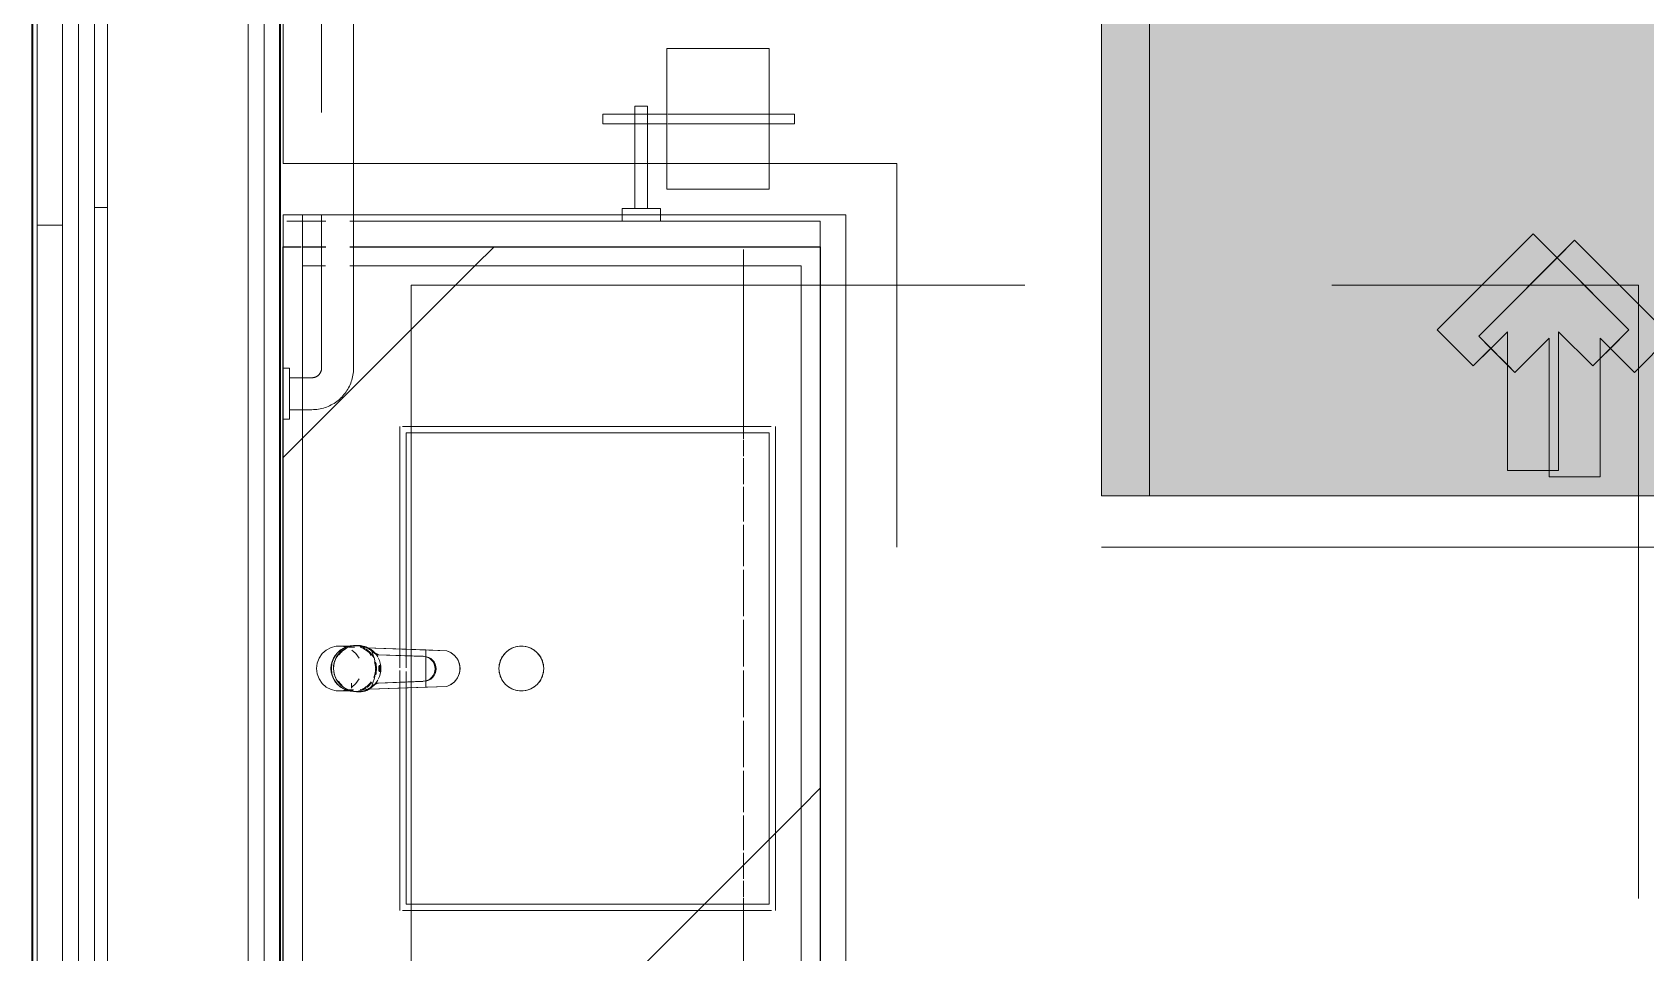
# Model space of a CAD drawing. Header units: inches. Extents: x 6 to 8416, y -388 to 6104.
# Drawn here: x 4064.4 to 4127.4, y 163.6 to 199.6 of the extents above; entities that cross this region are included whole.
import ezdxf

# ---------------------------------------------------------------- set-up
doc = ezdxf.new("R2010")
doc.units = ezdxf.units.IN
doc.header["$MEASUREMENT"] = 0
for name, pattern in [('Dash 1_16_', [48, 24, -24]), ('Hidden 1_16_', [36, 24, -12]), ('Hidden 3_16_', [13.5, 9, -4.5])]:
    doc.linetypes.add(name, pattern=pattern)
for name, color, linetype, lineweight in [('A-GENM', 13, 'Continuous', 18), ('A-ROOM', 32, 'Continuous', 13), ('A-WALL', 113, 'Continuous', 25), ('A-WALL-PATT', 111, 'Continuous', 35), ('P-SANR-FIXT', 6, 'Continuous', 18), ('Q-CASE', 31, 'Continuous', 18), ('Q-SPCQ', 91, 'Continuous', 18)]:
    doc.layers.add(name, color=color, linetype=linetype, lineweight=lineweight)
pattern_1 = [(0, (4127.29, 0), (61.44, 15.36), [5.069, -41.011, 5.069, -41.011, -245.76]), (0, (4127.29, 0), (61.44, 15.36), [-92.16, 5.069, -87.091, 5.069, -41.011, -107.52]), (0, (4127.29, 0), (61.44, 15.36), [-230.4, 5.069, -25.651, 5.069, -71.731]), (120, (4150.33, 7.68), (-44.02215, 45.5286), [5.069, -41.011, 5.069, -41.011, -245.76]), (120, (4150.33, 7.68), (-44.02215, 45.5286), [-92.16, 5.069, -87.091, 5.069, -41.011, -107.52]), (120, (4150.33, 7.68), (-44.02215, 45.5286), [-230.4, 5.069, -25.651, 5.069, -71.731]), (240, (4158.01, 38.4), (-17.41785, -60.8886), [5.069, -41.011, 5.069, -41.011, -245.76]), (240, (4158.01, 38.4), (-17.41785, -60.8886), [-92.16, 5.069, -87.091, 5.069, -41.011, -107.52]), (240, (4158.01, 38.4), (-17.41785, -60.8886), [-230.4, 5.069, -25.651, 5.069, -71.731])]
pattern_2 = [(315, (-172.448, -53.125), (16.9706, 16.9706), [])]

# ---------------------------------------------------------------- blocks, each defined once
blk = doc.blocks.new('z Nested-Lav Basin-Rectangular - Rectangular-V719-LEVEL 3 - PLAN Copy 1 Copy 1')
at = {"layer": 'P-SANR-FIXT', "lineweight": 9}
for p, q in [((-9.469, 7.387), (-0.764, 7.387)), ((-9.231, 7.387), (-9.469, 7.387)), ((-9.469, 7.282), (-9.469, -7.141)), ((-8.531, 7.387), (-9.231, 7.387)), ((-9.219, -7.051), (-9.219, 7.137)), ((-9.219, 7.137), (-0.754, 7.137)), ((-9.219, 7.137), (-8.988, 7.137)), ((-8.988, 7.137), (-8.306, 7.137)), ((-7.403, 7.387), (-8.531, 7.387)), ((-8.306, 7.137), (-7.208, 7.137)), ((-5.904, 7.387), (-7.403, 7.387)), ((-7.208, 7.137), (-5.748, 7.137)), ((-4.108, 7.387), (-5.904, 7.387)), ((-5.748, 7.137), (-4, 7.137)), ((-2.107, 7.387), (-4.108, 7.387)), ((-4, 7.137), (-2.051, 7.137)), ((-0.768, 7.387), (-2.107, 7.387)), ((-2.051, 7.137), (-0.759, 7.137)), ((-0.537, 7.387), (-0.768, 7.387)), ((-0.764, 7.387), (-0.534, 7.387)), ((-0.759, 7.137), (-0.528, 7.137)), ((-0.754, 7.137), (-0.525, 7.137)), ((-0.073, 7.387), (-0.537, 7.387)), ((-0.534, 7.387), (-0.073, 7.387)), ((-0.528, 7.137), (-0.114, 7.137)), ((-0.525, 7.137), (-0.114, 7.137)), ((0.031, 7.137), (0.499, 7.137)), ((0.031, 7.137), (0.501, 7.137)), ((0.032, 7.387), (0.508, 7.387)), ((0.51, 7.387), (0.032, 7.387)), ((0.499, 7.137), (0.754, 7.137)), ((0.501, 7.137), (0.759, 7.137)), ((0.508, 7.387), (0.764, 7.387)), ((0.768, 7.387), (0.51, 7.387)), ((0.754, 7.137), (9.219, 7.137)), ((0.759, 7.137), (2.051, 7.137)), ((0.764, 7.387), (9.469, 7.387)), ((2.107, 7.387), (0.768, 7.387)), ((2.051, 7.137), (4, 7.137)), ((4.108, 7.387), (2.107, 7.387)), ((4, 7.137), (5.748, 7.137)), ((5.904, 7.387), (4.108, 7.387)), ((5.748, 7.137), (7.208, 7.137)), ((7.403, 7.387), (5.904, 7.387)), ((7.208, 7.137), (8.306, 7.137)), ((8.531, 7.387), (7.403, 7.387)), ((8.306, 7.137), (8.988, 7.137)), ((9.231, 7.387), (8.531, 7.387)), ((8.988, 7.137), (9.219, 7.137)), ((9.219, 7.137), (9.219, -7.051)), ((9.469, 7.387), (9.231, 7.387)), ((9.469, -7.139), (9.469, 7.278)), ((-9.469, -7.301), (-9.231, -7.301)), ((9.469, -7.301), (-9.469, -7.301)), ((-9.231, -7.301), (-8.531, -7.301)), ((9.219, -7.051), (-9.219, -7.051)), ((-8.988, -7.051), (-9.219, -7.051)), ((-8.306, -7.051), (-8.988, -7.051)), ((-8.531, -7.301), (-7.403, -7.301)), ((-7.208, -7.051), (-8.306, -7.051)), ((-7.403, -7.301), (-5.904, -7.301)), ((-5.748, -7.051), (-7.208, -7.051)), ((-5.904, -7.301), (-4.108, -7.301)), ((-4, -7.051), (-5.748, -7.051)), ((-4.108, -7.301), (-2.107, -7.301)), ((-2.051, -7.051), (-4, -7.051)), ((-2.107, -7.301), (0, -7.301)), ((0, -7.051), (-2.051, -7.051)), ((2.051, -7.051), (0, -7.051)), ((0, -7.301), (2.107, -7.301)), ((4, -7.051), (2.051, -7.051)), ((2.107, -7.301), (4.108, -7.301)), ((5.748, -7.051), (4, -7.051)), ((4.108, -7.301), (5.904, -7.301)), ((7.208, -7.051), (5.748, -7.051)), ((5.904, -7.301), (7.403, -7.301)), ((8.306, -7.051), (7.208, -7.051)), ((7.403, -7.301), (8.531, -7.301)), ((8.988, -7.051), (8.306, -7.051)), ((8.531, -7.301), (9.231, -7.301)), ((9.219, -7.051), (8.988, -7.051)), ((9.231, -7.301), (9.469, -7.301))]:
    blk.add_line(p, q, dxfattribs=at)
at = {"layer": 'P-SANR-FIXT'}
blk.add_circle((0, 2.637), 0.875, dxfattribs=at)
at = {"layer": 'P-SANR-FIXT', "lineweight": 9}
for points in [[(-0.875, 2.637), (-0.875, 2.738), (-0.839, 2.942), (-0.684, 3.211), (-0.447, 3.41), (-0.155, 3.516), (0.155, 3.516), (0.447, 3.41), (0.684, 3.21), (0.839, 2.942), (0.875, 2.738), (0.875, 2.637)], [(-0.67, 3.199), (-0.736, 3.121), (-0.787, 3.032), (-0.822, 2.936)], [(-0.438, 3.394), (-0.526, 3.343), (-0.605, 3.277), (-0.67, 3.199)], [(-0.152, 3.498), (-0.252, 3.481), (-0.349, 3.445), (-0.438, 3.394)], [(0.152, 3.498), (0.052, 3.516), (-0.052, 3.516), (-0.152, 3.498)], [(0.438, 3.394), (0.349, 3.445), (0.252, 3.481), (0.152, 3.498)], [(0.67, 3.199), (0.605, 3.277), (0.526, 3.343), (0.438, 3.394)], [(0.822, 2.936), (0.787, 3.031), (0.736, 3.121), (0.67, 3.199)], [(-0.822, 2.936), (-0.857, 2.84), (-0.875, 2.738), (-0.875, 2.637)], [(-0.875, 2.637), (-0.875, 2.535), (-0.857, 2.433), (-0.822, 2.337)], [(0.875, 2.637), (0.875, 2.535), (0.839, 2.331), (0.684, 2.063), (0.447, 1.863), (0.155, 1.757), (-0.155, 1.757), (-0.447, 1.863), (-0.684, 2.062), (-0.839, 2.331), (-0.875, 2.535), (-0.875, 2.637)], [(0.875, 2.637), (0.875, 2.738), (0.857, 2.84), (0.822, 2.936)], [(0.822, 2.337), (0.857, 2.433), (0.875, 2.535), (0.875, 2.637)], [(-0.822, 2.337), (-0.787, 2.242), (-0.736, 2.152), (-0.67, 2.074)], [(-0.67, 2.074), (-0.605, 1.996), (-0.526, 1.93), (-0.438, 1.879)], [(0.438, 1.879), (0.526, 1.93), (0.605, 1.996), (0.67, 2.074)], [(0.67, 2.074), (0.736, 2.152), (0.787, 2.242), (0.822, 2.337)], [(-0.438, 1.879), (-0.349, 1.828), (-0.252, 1.793), (-0.152, 1.775)], [(-0.152, 1.775), (-0.052, 1.757), (0.052, 1.757), (0.152, 1.775)], [(0.152, 1.775), (0.252, 1.793), (0.349, 1.828), (0.438, 1.879)]]:
    blk.add_open_spline(points, degree=3, dxfattribs=at)
blk = doc.blocks.new('z Nested-Faucet-BA-Sngl Handle - Faucet-V948-LEVEL 3 - PLAN Copy 1 Copy 1')
at = {"layer": 'P-SANR-FIXT'}
for p, q in [((-0.878, 1.628), (-0.878, 1.072)), ((-0.837, 1.3), (-0.837, 1.146)), ((-0.586, 1.721), (-0.73, 1.571)), ((0.85, 1.3), (0.85, 1.232)), ((0.85, 1.232), (0.85, 1.3)), ((0.878, 1.072), (0.878, 1.628)), ((-0.913, 0.847), (-0.913, 0.806)), ((-0.892, 1.197), (-0.904, 1.059)), ((-0.904, 1.059), (-0.904, 0.911)), ((-0.904, 1.059), (-0.901, 0.993)), ((-0.837, 1.146), (-0.837, 1.058)), ((-0.837, 1.058), (-0.829, 1.058)), ((-0.829, 1.058), (-0.837, 1.058)), ((-0.82, 0.808), (-0.697, -2.584)), ((-0.727, -1.767), (-0.82, 0.808)), ((-0.772, 1.146), (-0.57, 1.146)), ((-0.723, 1.126), (-0.582, 0.966)), ((-0.582, 0.966), (-0.408, 0.845)), ((0.408, 0.845), (0.582, 0.966)), ((0.582, 0.966), (0.723, 1.126)), ((0.828, 1.029), (0.835, 1.214)), ((0.836, 1.232), (0.832, 1.146)), ((0.836, 1.232), (0.85, 1.232)), ((0.85, 1.232), (0.836, 1.232)), ((0.89, 0.926), (0.89, 0.966)), ((0.904, 1.059), (0.892, 1.197)), ((0.901, 0.993), (0.904, 1.059)), ((0.904, 0.911), (0.904, 1.059)), ((-0.567, 0.126), (-0.5, -1.664)), ((-0.567, 0.085), (-0.567, 0.126)), ((-0.502, -1.664), (-0.567, 0.085)), ((-0.118, 0.06), (-0.118, 0.019)), ((-0.118, 0.019), (0.118, 0.019)), ((-0.118, 0.019), (0.118, 0.019)), ((0.118, 0.019), (0.118, 0.06)), ((0.476, -1.663), (0.538, 0.119)), ((0.538, 0.078), (0.477, -1.663)), ((0.538, 0.078), (0.538, 0.119)), ((0.608, 0.226), (0.608, 0.267)), ((0.697, -2.591), (0.812, 0.587)), ((0.812, 0.587), (0.727, -1.767)), ((-0.697, -2.584), (-0.727, -1.767)), ((-0.727, -1.767), (0.727, -1.767)), ((0.727, -1.767), (0.697, -2.591))]:
    blk.add_line(p, q, dxfattribs=at)
at = {"layer": 'P-SANR-FIXT', "flags": 128}
for points in [[(0, 2.513), (-0.21, 2.488), (-0.408, 2.412), (-0.582, 2.291), (-0.723, 2.131), (-0.821, 1.942), (-0.872, 1.735), (-0.872, 1.522), (-0.83, 1.338)], [(0, 1.929), (-0.211, 1.905), (-0.41, 1.834), (-0.586, 1.721)], [(0.83, 1.338), (0.872, 1.522), (0.872, 1.735), (0.821, 1.942), (0.723, 2.131), (0.582, 2.291), (0.408, 2.412), (0.21, 2.488), (0, 2.513)], [(0.892, 1.197), (0.834, 1.393), (0.73, 1.571), (0.586, 1.721), (0.41, 1.834), (0.211, 1.905), (0, 1.929)], [(-0.74, 0.375), (-0.843, 0.574), (-0.897, 0.793), (-0.898, 1.019), (-0.846, 1.238), (-0.745, 1.438), (-0.601, 1.607), (-0.421, 1.736), (-0.217, 1.816), (0, 1.844)], [(-0.73, 1.571), (-0.834, 1.393), (-0.892, 1.197)], [(0, 1.844), (0.217, 1.816), (0.421, 1.736), (0.601, 1.607), (0.745, 1.438), (0.846, 1.238), (0.898, 1.019), (0.897, 0.793), (0.843, 0.574), (0.74, 0.375)], [(0, 0.193), (-0.375, 0.243), (-0.74, 0.375)], [(0.74, 0.375), (0.38, 0.244), (0, 0.193)], [(-0.697, -2.584), (-0.622, -2.753), (-0.506, -2.898), (-0.358, -3.009), (-0.187, -3.079), (-0.003, -3.103), (0.181, -3.081), (0.353, -3.013), (0.503, -2.903), (0.62, -2.76), (0.697, -2.591)], [(-0.53, -2.874), (-0.63, -2.738), (-0.697, -2.584)], [(0.527, -2.879), (0.397, -2.987), (0.246, -3.061), (0.081, -3.099), (-0.087, -3.098), (-0.251, -3.059), (-0.401, -2.982), (-0.53, -2.874)], [(0.697, -2.591), (0.628, -2.745), (0.527, -2.879)]]:
    blk.add_lwpolyline(points, dxfattribs=at)
at = {"layer": 'P-SANR-FIXT'}
for centre, major_axis, ratio, start_param, end_param in [((0, 1.072), (0.878, 0), 0.992546, 1.570796, 2.827433), ((0, 1.072), (-0.878, 0), 0.992546, 4.712389, 5.969026), ((0, 1.072), (0.878, 0), 0.992546, 0.314159, 1.570796), ((0, 1.072), (0.878, 0), 0.992546, 0.314159, 1.570796), ((0.254, 0.847), (1.168, 0), 0.981627, 2.665692, 3.178986), ((0.006, 0.973), (0.888, 0), 0.981627, 0.933909, 2.665692), ((0.006, 0.932), (0.888, 0), 0.981627, 2.170897, 2.418294), ((0.011, 0.98), (0.879, 0), 0.981627, 0.042013, 0.933909), ((0.011, 0.939), (0.879, 0), 0.981627, 0.710935, 0.933909), ((0.011, 0.939), (0.879, 0), 0.981627, 0.487961, 0.710935), ((0.254, 0.806), (1.168, 0), 0.981627, 2.964137, 3.178986), ((-0.322, 0.826), (0.591, 0), 0.981627, 3.178986, 3.714688), ((-0.322, 0.785), (0.591, 0), 0.981627, 3.178986, 3.714688), ((0, 1.061), (0.904, 0), 0.992546, 3.217646, 3.715894), ((0, 1.072), (0.878, 0), 0.992546, 3.551057, 4.075712), ((0, 1.072), (0.878, 0), 0.992546, 3.551057, 4.075712), ((0, 1.072), (0.878, 0), 0.992546, 5.340708, 5.969026), ((0, 1.072), (0.878, 0), 0.992546, 5.340708, 5.969026), ((0.057, 0.859), (0.817, 0), 0.981627, 5.452534, 5.996826), ((0, 1.061), (0.904, 0), 0.992546, 5.760739, 5.987105), ((-0.314, 0.966), (1.204, 0), 0.981627, 5.996826, 6.325199), ((-0.314, 0.926), (1.204, 0), 0.981627, 5.996826, 6.161012), ((0, 1.072), (0.878, 0), 0.992546, 6.230844, 6.449596), ((-0.314, 0.926), (-1.204, 0), 0.981627, 3.01942, 3.141593), ((-0.314, 0.926), (1.204, 0), 0.981627, 0, 0.042013), ((0.566, 1.388), (1.648, 0), 0.981627, 3.714688, 3.860385), ((0.566, 1.348), (1.648, 0), 0.981627, 3.714688, 3.787537), ((0.566, 1.348), (1.648, 0), 0.981627, 3.787537, 3.860385), ((0, 1.061), (0.904, 0), 0.992546, 3.750335, 4.060308), ((0, 0.89), (0.904, 0), 0.992546, 3.752746, 4.180072), ((-1.05, 0), (0.5, 0), 0.981627, 0.402972, 0.718792), ((-1.05, -0.04), (0.5, 0), 0.981627, 0.258592, 0.718792), ((-1.05, 0), (0.5, 0), 0.981627, 0.258592, 0.402972), ((0, 0.89), (0.904, 0), 0.992546, 4.232568, 4.712389), ((0, 1.072), (0.878, 0), 0.992546, 4.304525, 4.702797), ((0, 1.072), (0.878, 0), 0.992546, 4.304525, 4.702797), ((0, 1.061), (0.904, 0), 0.992546, 4.44211, 4.712389), ((0, 1.061), (-0.904, 0), 0.992546, 1.570796, 1.844377), ((0, 0.89), (0.904, 0), 0.992546, 4.712389, 5.19221), ((0, 1.072), (0.878, 0), 0.992546, 4.721981, 5.021918), ((0, 1.072), (0.878, 0), 0.992546, 4.721981, 5.021918), ((0, 1.061), (0.904, 0), 0.992546, 5.210637, 5.708884), ((0, 0.89), (0.904, 0), 0.992546, 5.234976, 5.672032), ((1.193, -0.131), (0.689, 0), 0.981627, 2.584339, 2.826182), ((1.193, -0.091), (0.689, 0), 0.981627, 2.708663, 2.826182), ((1.193, -0.091), (0.689, 0), 0.981627, 2.584339, 2.708663), ((0.057, 0.818), (0.817, 0), 0.981627, 5.452534, 5.996826), ((-0.012, -1.647), (0.488, 0), 0.981627, 3.17816, 6.248991), ((-0.012, -1.687), (0.488, 0), 0.981627, 3.17816, 6.248991)]:
    blk.add_ellipse(centre, major_axis=major_axis, ratio=ratio, start_param=start_param, end_param=end_param, dxfattribs=at)
for points, knots in [([(0, 0.067), (-0.018, 0.067), (-0.044, 0.067), (-0.074, 0.067), (-0.096, 0.066), (-0.114, 0.064), (-0.118, 0.062), (-0.118, 0.06)], [0, 0, 0, 0, 0.285714, 0.428571, 0.571429, 0.785714, 1, 1, 1, 1]), ([(-0.118, 0.06), (-0.118, 0.058), (-0.11, 0.053), (-0.079, 0.044), (-0.04, 0.039), (-0.014, 0.038), (0, 0.038)], [0, 0, 0, 0, 0.285714, 0.571429, 0.785714, 1, 1, 1, 1]), ([(0.118, 0.06), (0.118, 0.062), (0.112, 0.065), (0.093, 0.066), (0.071, 0.067), (0.04, 0.067), (0.013, 0.067), (0, 0.067)], [0, 0, 0, 0, 0.285714, 0.428571, 0.571429, 0.785714, 1, 1, 1, 1]), ([(0, 0.038), (0.018, 0.038), (0.044, 0.039), (0.075, 0.044), (0.096, 0.049), (0.114, 0.055), (0.118, 0.058), (0.118, 0.06)], [0, 0, 0, 0, 0.285714, 0.428571, 0.571429, 0.785714, 1, 1, 1, 1])]:
    blk.add_open_spline(points, degree=3, knots=knots, dxfattribs=at)
blk = doc.blocks.new('z Nested-Clearance-Plumbing-AM - Clearance-V316-LEVEL 3 - PLAN Copy 1 Copy 1')
at = {"layer": 'A-GENM', "linetype": 'Hidden 1_16_', "lineweight": 9}
for p, q in [((-15, -48), (-15, 0)), ((-15, 0), (-0.748, 0)), ((-0.748, 0), (-0.518, 0)), ((-0.518, 0), (0.492, 0)), ((0.492, 0), (0.748, 0)), ((0.748, 0), (15, 0)), ((15, 0), (15, -48)), ((15, -48), (-15, -48))]:
    blk.add_line(p, q, dxfattribs=at)
blk = doc.blocks.new('PL BA Toilet-Unit-Two Piece-ICC ADA-AM - ICC Type B_ Side Approach_ Swing Up Bar-V1067-LEVEL 3 - PLAN Copy 1 Copy 1')
at = {"layer": 'A-GENM', "linetype": 'Hidden 1_16_', "lineweight": 9}
for p, q in [((48, 56), (48, 24)), ((39.75, 54.25), (36, 50.5)), ((36, 50.5), (39.75, 54.25)), ((41.164, 52.836), (39.75, 54.25)), ((39.75, 54.25), (41.164, 52.836)), ((39.828, 51.5), (41.164, 52.836)), ((41.164, 52.836), (40.227, 51.898)), ((40.227, 51.898), (39.828, 51.5)), ((45.25, 51.5), (39.828, 51.5)), ((39.828, 51.5), (40.625, 51.5)), ((40.625, 51.5), (45.25, 51.5)), ((45.25, 49.5), (45.25, 51.5)), ((45.25, 51.5), (45.25, 49.5)), ((36, 50.5), (39.75, 46.75)), ((36.688, 49.812), (36, 50.5)), ((39.75, 46.75), (36.688, 49.812)), ((41.164, 48.164), (39.828, 49.5)), ((39.828, 49.5), (45.25, 49.5)), ((45, 49.5), (39.828, 49.5)), ((39.828, 49.5), (41.164, 48.164)), ((45.25, 49.5), (45, 49.5)), ((39.75, 46.75), (41.164, 48.164)), ((41.164, 48.164), (40.875, 47.875)), ((40.875, 47.875), (40.227, 47.227)), ((40.227, 47.227), (39.75, 46.75)), ((33, 24), (33, 0)), ((33, 24), (48, 24)), ((33, 0), (0, 0))]:
    blk.add_line(p, q, dxfattribs=at)
blk = doc.blocks.new('GM Clearance-Rect-AM - 30_ x 48_  - A117 2017 Existing _ Type B _ A117 2009 _ CBC-V1059-LEVEL 3 - PLAN Copy 1 Copy 1')
at = {"layer": 'A-GENM', "linetype": 'Hidden 1_16_', "lineweight": 9, "transparency": 33554560}
h = blk.add_hatch(color=256, dxfattribs=at)
h.paths.add_polyline_path([(-5.707, -48), (15, -48), (15, 0), (12.277, -0.051), (10.174, -0.744), (3.967, -2.289), (-1.674, -3.241), (-7.243, -3.767), (-13.135, -3.876), (-15, -3.822), (-15, -48)])
h.paths.add_polyline_path([(-11.625, -2.933), (-4.127, -2.516), (2.085, -1.633), (7.275, -0.496), (8.556, 0), (-15, 0), (-15, -2.805), (-12.492, -2.9)])
at = {"layer": 'A-GENM', "linetype": 'Hidden 1_16_', "lineweight": 9}
for p, q in [((-15, -48), (-15, -3.771)), ((-15, -3.771), (-15, -48)), ((-15, -48), (-15, -3.771)), ((15, -48), (-15, -48)), ((-15, -48), (15, -48)), ((15, -48), (-15, -48))]:
    blk.add_line(p, q, dxfattribs=at)
blk = doc.blocks.new('GM BA Vanity-Single - Lav Cab _ Apron-ICC ADA-AM - 33_ Sink Cab_End Panel - Forward-V1068-LEVEL 3 - PLAN Copy 1 Copy 1')
at = {"layer": 'A-GENM'}
for p, q in [((0.75, 0), (0, 0)), ((0, 0), (0, -16)), ((0, -0.75), (0, 0)), ((0, 0), (0.75, 0)), ((35.25, 0), (0, 0)), ((0, 0), (0, -0.75)), ((0, -0.75), (0, 0)), ((0, 0), (0.75, 0)), ((0.75, 0), (0, 0)), ((0, 0), (0, -0.75)), ((0, 0), (0.75, 0)), ((0, -0.75), (0, 0)), ((0.75, -16), (0.75, 0)), ((0.75, 0), (0.75, -0.75)), ((0.75, 0), (35.25, 0)), ((35.25, 0), (0.75, 0)), ((0.75, 0), (35.25, 0)), ((35.25, -0.75), (35.25, 0)), ((35.25, 0), (35.25, -0.75)), ((35.25, -0.75), (35.25, 0)), ((35.25, 0), (35.25, -0.75)), ((0, -16), (0, -0.75)), ((0, -0.75), (35.25, -0.75)), ((0.75, -0.75), (0, -0.75)), ((0, -0.75), (0, -16)), ((0, -16), (0, -0.75)), ((0.75, -0.75), (0.75, -16)), ((35.25, -0.75), (0.75, -0.75)), ((35.25, -22), (35.25, -0.75)), ((35.25, -0.75), (35.25, -1.664)), ((35.25, -2.601), (35.25, -22)), ((8.281, -4.813), (16.746, -4.813)), ((8.281, -19), (8.281, -4.813)), ((16.746, -4.813), (8.281, -4.813)), ((8.281, -4.813), (8.281, -19)), ((16.746, -4.813), (16.975, -4.813)), ((16.975, -4.813), (16.746, -4.813)), ((16.975, -4.813), (17.386, -4.813)), ((17.386, -4.813), (16.975, -4.813)), ((17.531, -4.813), (17.999, -4.813)), ((17.999, -4.813), (17.531, -4.813)), ((17.999, -4.813), (18.254, -4.813)), ((18.254, -4.813), (17.999, -4.813)), ((18.254, -4.813), (26.719, -4.813)), ((26.719, -4.813), (18.254, -4.813)), ((26.719, -4.813), (26.719, -19)), ((26.719, -19), (26.719, -4.813)), ((0, -16), (0, -22)), ((0, -22), (0, -16)), ((0, -16), (0, -22)), ((0, -22), (0, -16)), ((0.75, -22), (0.75, -16)), ((0.75, -16), (0.75, -22)), ((26.719, -19), (8.281, -19)), ((8.281, -19), (26.719, -19)), ((0, -22), (0.75, -22)), ((0.75, -22), (0, -22)), ((0, -22), (0.75, -22)), ((0.75, -22), (0, -22)), ((0.75, -22), (1, -22)), ((1, -22), (0.75, -22)), ((1, -22), (35.25, -22)), ((35.25, -22), (1, -22))]:
    blk.add_line(p, q, dxfattribs=at)
blk = doc.blocks.new('z Nested-Clearance-Shower-AM - Tub_Shower - ICC Type B - Option A_ Forward-V350-LEVEL 3 - PLAN Copy 1 Copy 1')
at = {"layer": 'A-GENM', "linetype": 'Hidden 1_16_', "lineweight": 9}
for p, q in [((0, -48), (0, 0)), ((15, -37.75), (11.25, -41.5)), ((11.25, -41.5), (15, -37.75)), ((18.75, -41.5), (15, -37.75)), ((15, -37.75), (15.937, -38.687)), ((15.937, -38.687), (18.75, -41.5)), ((11.25, -41.5), (12.664, -42.914)), ((12.664, -42.914), (11.25, -41.5)), ((12.664, -42.914), (14, -41.578)), ((14, -41.578), (13.352, -42.227)), ((14, -41.578), (14, -47)), ((14, -42.875), (14, -41.578)), ((16, -47), (16, -41.578)), ((16, -41.578), (17.336, -42.914)), ((17.336, -42.914), (16, -41.578)), ((16, -41.578), (16, -47)), ((17.336, -42.914), (18.75, -41.5)), ((18.75, -41.5), (18.023, -42.227)), ((13.352, -42.227), (12.664, -42.914)), ((18.023, -42.227), (17.625, -42.625)), ((14, -47), (14, -42.875)), ((17.625, -42.625), (17.336, -42.914)), ((14, -47), (16, -47)), ((15.625, -47), (14, -47)), ((16, -47), (15.625, -47)), ((30, -48), (0, -48))]:
    blk.add_line(p, q, dxfattribs=at)
blk = doc.blocks.new('z Nested-Toilet Grab Bars - z Nested-Toilet Grab Bars-V1074-LEVEL 3 - PLAN Copy 1 Copy 1')
at = {"layer": 'A-GENM', "linetype": 'Dash 1_16_', "lineweight": 9}
for p, q in [((-42.901, 0), (-43, 0)), ((-42.901, 0), (-43, 0)), ((-42.623, 0), (-42.901, 0)), ((-42.623, 0), (-42.901, 0)), ((-42.223, 0), (-42.623, 0)), ((-42.223, 0), (-42.623, 0)), ((-41.777, 0), (-42.223, 0)), ((-41.777, 0), (-42.223, 0)), ((-41.377, 0), (-41.777, 0)), ((-41.099, 0), (-41.777, 0)), ((-41.099, 0), (-41.377, 0)), ((-41, 0), (-41.099, 0)), ((-41, 0), (-41.099, 0)), ((-41, -0.25), (-41, 0)), ((-43, 0), (-43, -0.25)), ((-43, -0.25), (-41.777, -0.25)), ((-43, -0.25), (-42.901, -0.25)), ((-42.901, -0.25), (-42.623, -0.25)), ((-42.625, -0.25), (-42.625, -0.75)), ((-42.563, -0.25), (-42.625, -0.25)), ((-41.861, -0.25), (-42.625, -0.25)), ((-42.623, -0.25), (-42.223, -0.25)), ((-42.39, -0.25), (-42.563, -0.25)), ((-42.139, -0.25), (-42.39, -0.25)), ((-42.223, -0.25), (-41.777, -0.25)), ((-41.861, -0.25), (-42.139, -0.25)), ((-41.61, -0.25), (-41.861, -0.25)), ((-41.375, -0.25), (-41.861, -0.25)), ((-41.777, -0.25), (-41, -0.25)), ((-41.777, -0.25), (-41.377, -0.25)), ((-41.437, -0.25), (-41.61, -0.25)), ((-41.375, -0.25), (-41.437, -0.25)), ((-41.377, -0.25), (-41.099, -0.25)), ((-41.375, -0.75), (-41.375, -0.25)), ((-41.099, -0.25), (-41, -0.25)), ((-42.625, -0.75), (-42.625, -1.125)), ((-41.375, -1.125), (-41.375, -0.75)), ((-35, -1.5), (-41, -1.5)), ((-7, -1.5), (-35, -1.5)), ((-41, -2.75), (-35, -2.75)), ((-35, -2.75), (-7, -2.75))]:
    blk.add_line(p, q, dxfattribs=at)
at = {"layer": 'A-GENM', "linetype": 'Dash 1_16_', "lineweight": 9, "flags": 128}
for points in [[(-42.625, -1.125), (-42.624, -1.19), (-42.62, -1.255), (-42.613, -1.32), (-42.604, -1.384), (-42.593, -1.448), (-42.578, -1.511), (-42.562, -1.574), (-42.543, -1.636), (-42.521, -1.697), (-42.497, -1.758), (-42.47, -1.817), (-42.441, -1.875), (-42.41, -1.932), (-42.377, -1.988), (-42.341, -2.043), (-42.303, -2.095), (-42.264, -2.147), (-42.222, -2.197), (-42.178, -2.244), (-42.132, -2.291), (-42.085, -2.335), (-42.035, -2.377), (-41.984, -2.418), (-41.932, -2.456), (-41.878, -2.492), (-41.823, -2.526), (-41.766, -2.558), (-41.708, -2.588), (-41.649, -2.615), (-41.589, -2.64), (-41.528, -2.662), (-41.466, -2.682), (-41.403, -2.699), (-41.34, -2.714), (-41.276, -2.726), (-41.212, -2.736), (-41.147, -2.743), (-41.083, -2.748), (-41.018, -2.75), (-41, -2.75)], [(-41, -1.5), (-41.015, -1.5), (-41.03, -1.499), (-41.045, -1.497), (-41.06, -1.495), (-41.075, -1.493), (-41.089, -1.489), (-41.104, -1.485), (-41.118, -1.481), (-41.132, -1.476), (-41.146, -1.47), (-41.16, -1.464), (-41.173, -1.458), (-41.186, -1.45), (-41.199, -1.443), (-41.212, -1.435), (-41.224, -1.426), (-41.236, -1.417), (-41.247, -1.407), (-41.258, -1.397), (-41.269, -1.386), (-41.279, -1.375), (-41.289, -1.364), (-41.298, -1.352), (-41.307, -1.34), (-41.316, -1.328), (-41.323, -1.315), (-41.331, -1.302), (-41.338, -1.288), (-41.344, -1.275), (-41.35, -1.261), (-41.355, -1.247), (-41.359, -1.233), (-41.363, -1.218), (-41.367, -1.203), (-41.37, -1.189), (-41.372, -1.174), (-41.373, -1.159), (-41.375, -1.144), (-41.375, -1.129), (-41.375, -1.125)]]:
    blk.add_lwpolyline(points, dxfattribs=at)
blk = doc.blocks.new('CW BA Var LW - Double Doors _ Apron - AM - W x H x 21_ D - 5 1_2_ Apron-V1394-LEVEL 3 - PLAN Copy 1 Copy 1')
at = {"layer": 'Q-CASE', "lineweight": 9}
h = blk.add_hatch(dxfattribs=at)
h.set_pattern_fill('FP_140', color=256, style=0, pattern_type=2)
h.set_pattern_definition(pattern_2)
h.paths.add_polyline_path([(-14.262, -0.75), (-14.262, -21), (18.738, -21), (18.738, 0), (-14.262, 0), (-14.262, -0.581)])
h.paths.add_polyline_path([(-13.512, -0.75), (17.988, -0.75), (17.988, -20.25), (-13.512, -20.25), (-13.512, -1.017)])
h = blk.add_hatch(dxfattribs=at)
h.set_pattern_fill('FP_140', color=256, style=0, pattern_type=2)
h.set_pattern_definition(pattern_2)
h.paths.add_polyline_path([(-13.512, -0.75), (-13.512, -20.25), (17.988, -20.25), (17.988, -0.75), (-11.098, -0.75)])
for p, q in [((-14.262, 0), (-14.262, -0.581)), ((-14.262, -0.581), (-14.262, 0)), ((-14.262, 0), (18.738, 0)), ((18.738, 0), (-14.262, 0)), ((18.738, 0), (18.738, -0.705)), ((18.738, -0.705), (18.738, 0)), ((-14.262, 0), (-14.262, -0.581)), ((-14.262, -0.581), (-14.262, 0)), ((-14.262, 0), (18.738, 0)), ((18.738, 0), (-14.262, 0)), ((18.738, 0), (18.738, -0.705)), ((18.738, -0.705), (18.738, 0)), ((-14.262, -0.75), (-14.262, -16)), ((-14.262, -16), (-14.262, -0.75)), ((-14.262, -0.75), (-14.262, -16)), ((-14.262, -16), (-14.262, -0.75)), ((-13.512, -0.75), (17.988, -0.75)), ((-13.512, -20.25), (-13.512, -0.75)), ((17.988, -0.75), (-13.512, -0.75)), ((-13.512, -0.75), (-13.512, -20.25)), ((17.988, -0.75), (17.988, -1.659)), ((17.988, -1.572), (17.988, -0.75)), ((18.738, -0.75), (18.738, -1.661)), ((18.738, -1.574), (18.738, -0.75)), ((18.738, -0.75), (18.738, -1.574)), ((18.738, -1.574), (18.738, -0.75)), ((17.988, -2.601), (17.988, -20.25)), ((17.988, -20.25), (17.988, -2.688)), ((18.738, -2.601), (18.738, -21)), ((18.738, -21), (18.738, -2.688)), ((18.738, -2.688), (18.738, -18)), ((18.738, -18), (18.738, -2.688)), ((-14.262, -16), (-14.262, -21)), ((-14.262, -21), (-14.262, -16)), ((-14.262, -16), (-14.262, -18)), ((-14.262, -18), (-14.262, -16)), ((-7.209, -18), (-14.151, -18)), ((-7.209, -18), (-14.151, -18)), ((-6.981, -18), (-7.209, -18)), ((-6.981, -18), (-7.209, -18)), ((-6.75, -18), (-6.965, -18)), ((-6.75, -18), (-6.965, -18)), ((-6.068, -18), (-6.702, -18)), ((-6.068, -18), (-6.702, -18)), ((-4.97, -18), (-5.991, -18)), ((-4.97, -18), (-5.991, -18)), ((-3.51, -18), (-4.867, -18)), ((-3.51, -18), (-4.867, -18)), ((-1.762, -18), (-3.387, -18)), ((-1.762, -18), (-3.387, -18)), ((0.186, -18), (-1.625, -18)), ((0.186, -18), (-1.625, -18)), ((2.164, -18), (0.338, -18)), ((2.164, -18), (0.338, -18)), ((4.138, -18), (2.311, -18)), ((4.138, -18), (2.311, -18)), ((6.1, -18), (4.289, -18)), ((6.1, -18), (4.289, -18)), ((7.862, -18), (6.238, -18)), ((7.862, -18), (6.238, -18)), ((9.342, -18), (7.986, -18)), ((9.342, -18), (7.986, -18)), ((10.466, -18), (9.445, -18)), ((10.466, -18), (9.445, -18)), ((11.177, -18), (10.544, -18)), ((11.177, -18), (10.544, -18)), ((11.44, -18), (11.225, -18)), ((11.44, -18), (11.225, -18)), ((11.685, -18), (11.456, -18)), ((11.685, -18), (11.456, -18)), ((17.988, -18), (11.685, -18)), ((17.988, -18), (11.685, -18)), ((18.627, -18), (18.002, -18)), ((18.627, -18), (18.002, -18)), ((17.988, -20.25), (-13.512, -20.25)), ((-13.512, -20.25), (17.988, -20.25)), ((18.738, -21), (-14.262, -21)), ((18.738, -21), (-14.262, -21)), ((-14.262, -21), (18.738, -21))]:
    blk.add_line(p, q, dxfattribs=at)
at = {"layer": 'Q-CASE', "linetype": 'Hidden 3_16_', "lineweight": 9}
for p, q in [((-14.262, 0), (-14.262, -0.581)), ((-14.262, -0.581), (-14.262, 0)), ((-14.262, 0), (18.738, 0)), ((18.738, 0), (-14.262, 0)), ((18.738, 0), (18.738, -0.705)), ((18.738, -0.705), (18.738, 0)), ((-14.262, -0.75), (-14.262, -16)), ((-14.262, -16), (-14.262, -0.75)), ((-13.512, -0.75), (17.988, -0.75)), ((-13.512, -20.25), (-13.512, -0.75)), ((17.988, -0.75), (-13.512, -0.75)), ((-13.512, -0.75), (-13.512, -20.25)), ((17.988, -0.75), (17.988, -1.572)), ((17.988, -1.572), (17.988, -0.75)), ((18.738, -0.75), (18.738, -1.574)), ((18.738, -1.574), (18.738, -0.75)), ((17.988, -2.688), (17.988, -20.25)), ((17.988, -20.25), (17.988, -2.688)), ((18.738, -2.688), (18.738, -21)), ((18.738, -18), (18.738, -2.688)), ((-14.262, -16), (-14.262, -18)), ((-14.262, -21), (-14.262, -16)), ((-14.262, -18), (-14.262, -21)), ((-7.209, -18), (-14.151, -18)), ((-7.209, -18), (-14.151, -18)), ((-6.981, -18), (-7.209, -18)), ((-6.981, -18), (-7.209, -18)), ((-6.75, -18), (-6.965, -18)), ((-6.75, -18), (-6.965, -18)), ((-6.068, -18), (-6.702, -18)), ((-6.068, -18), (-6.702, -18)), ((-4.97, -18), (-5.991, -18)), ((-4.97, -18), (-5.991, -18)), ((-3.51, -18), (-4.867, -18)), ((-3.51, -18), (-4.867, -18)), ((-1.762, -18), (-3.387, -18)), ((-1.762, -18), (-3.387, -18)), ((0.186, -18), (-1.625, -18)), ((0.186, -18), (-1.625, -18)), ((2.164, -18), (0.338, -18)), ((2.164, -18), (0.338, -18)), ((4.138, -18), (2.311, -18)), ((4.138, -18), (2.311, -18)), ((6.1, -18), (4.289, -18)), ((6.1, -18), (4.289, -18)), ((7.862, -18), (6.238, -18)), ((7.862, -18), (6.238, -18)), ((9.342, -18), (7.986, -18)), ((9.342, -18), (7.986, -18)), ((10.466, -18), (9.445, -18)), ((10.466, -18), (9.445, -18)), ((11.177, -18), (10.544, -18)), ((11.177, -18), (10.544, -18)), ((11.44, -18), (11.225, -18)), ((11.44, -18), (11.225, -18)), ((11.685, -18), (11.456, -18)), ((11.685, -18), (11.456, -18)), ((17.988, -18), (11.685, -18)), ((17.988, -18), (11.685, -18)), ((18.627, -18), (18.002, -18)), ((18.627, -18), (18.002, -18)), ((18.738, -21), (18.738, -18)), ((17.988, -20.25), (-13.512, -20.25)), ((-13.512, -20.25), (17.988, -20.25)), ((18.738, -21), (-14.262, -21)), ((18.738, -21), (-14.262, -21))]:
    blk.add_line(p, q, dxfattribs=at)
at = {"layer": 'Q-CASE', "lineweight": 25}
for p, q in [((-14.262, -0.581), (-14.262, 0)), ((-14.262, 0), (18.738, 0)), ((18.738, 0), (18.738, -0.705)), ((-14.262, -16), (-14.262, -0.75)), ((18.738, -0.75), (18.738, -1.661)), ((18.738, -2.601), (18.738, -21)), ((-14.262, -21), (-14.262, -16)), ((18.738, -21), (-14.262, -21))]:
    blk.add_line(p, q, dxfattribs=at)
blk = doc.blocks.new('CW Var Filler - AM - W x H x 21_ D-V1395-LEVEL 3 - PLAN Copy 1 Copy 1')
at = {"layer": 'Q-CASE', "lineweight": 9}
for p, q in [((18.488, 0), (18.488, -0.705)), ((18.488, -0.705), (18.488, 0)), ((18.488, 0), (19.488, 0)), ((19.488, 0), (18.488, 0)), ((19.488, -0.141), (19.488, -0.75)), ((19.488, -0.141), (19.488, -0.75)), ((18.488, -0.75), (18.488, -1.574)), ((18.488, -1.661), (18.488, -0.75)), ((19.488, -0.75), (19.488, -1.663)), ((19.488, -0.75), (19.488, -1.577)), ((18.488, -21), (18.488, -2.601)), ((18.488, -2.688), (18.488, -18)), ((19.488, -2.601), (19.488, -21)), ((19.488, -2.688), (19.488, -21)), ((18.488, -18), (18.488, -21)), ((19.488, -21), (18.488, -21)), ((19.488, -21), (18.488, -21)), ((18.488, -21.004), (19.488, -21.004)), ((18.488, -21.004), (19.488, -21.004))]:
    blk.add_line(p, q, dxfattribs=at)
blk = doc.blocks.new('SE BA Toilet Paper Holder-AM - 6_ W x 4 1_2_ D_ 19_ AFF-V1396-LEVEL 3 - PLAN Copy 1 Copy 1')
at = {"layer": 'Q-SPCQ'}
for p, q in [((-0.75, 0), (-0.75, -0.25)), ((-0.75, 0), (-0.53, 0)), ((-0.75, 0), (-0.53, 0)), ((-0.53, 0), (0, 0)), ((-0.53, 0), (0, 0)), ((0, 0), (0.53, 0)), ((0, 0), (0.53, 0)), ((0.53, 0), (0.75, 0)), ((0.53, 0), (0.75, 0)), ((0.75, -0.25), (0.75, 0)), ((-0.75, -0.25), (-0.75, -0.5)), ((-0.75, -0.5), (0, -0.5)), ((-0.25, -0.5), (-0.25, -4.5)), ((-0.25, -0.5), (0, -0.5)), ((-0.236, -0.5), (0, -0.5)), ((-0.217, -0.5), (0, -0.5)), ((0, -0.5), (0.217, -0.5)), ((0, -0.5), (0.25, -0.5)), ((0, -0.5), (0.236, -0.5)), ((0, -0.5), (0.75, -0.5)), ((0.25, -4.5), (0.25, -0.5)), ((0.75, -0.5), (0.75, -0.25)), ((-1, -1.25), (-5, -1.25)), ((-5, -1.25), (-5, -3.288)), ((-5, -1.25), (-5, -6.75)), ((-1, -6.75), (-1, -1.25)), ((-1, -3.288), (-1, -1.25)), ((-5, -4.594), (-5, -3.406)), ((-5, -3.846), (-5, -3.406)), ((-1, -3.406), (-1, -3.846)), ((-1, -3.406), (-1, -4.594)), ((-6, -3.813), (-6, -4)), ((-5, -3.813), (-6, -3.813)), ((-6, -3.838), (-6, -4)), ((-6, -4), (-6, -4.162)), ((-6, -4), (-6, -4.188)), ((-6, -4.188), (-5, -4.188)), ((-1.041, -3.813), (-5, -3.813)), ((-5, -4), (-5, -3.846)), ((-5, -4.154), (-5, -4)), ((-5, -4.594), (-5, -4.154)), ((-5, -4.188), (-1.041, -4.188)), ((0.25, -3.813), (-1, -3.813)), ((-1, -3.846), (-1, -4)), ((-1, -4), (-1, -4.154)), ((-1, -4.154), (-1, -4.594)), ((-1, -4.188), (0.25, -4.188)), ((1.5, -3.813), (0.25, -3.813)), ((0.25, -4.188), (1.5, -4.188)), ((1.5, -4), (1.5, -3.813)), ((1.5, -4.188), (1.5, -4)), ((-5, -4.712), (-5, -6.75)), ((-1, -6.75), (-1, -4.712)), ((0, -4.5), (-0.25, -4.5)), ((0, -4.5), (-0.217, -4.5)), ((0.217, -4.5), (0, -4.5)), ((0.25, -4.5), (0, -4.5)), ((-5, -6.75), (-1, -6.75))]:
    blk.add_line(p, q, dxfattribs=at)

msp = doc.modelspace()

# ---------------------------------------------------------------- hatches: boundary and pattern name
at = {"layer": 'A-WALL-PATT', "lineweight": 9}
h = msp.add_hatch(dxfattribs=at)
h.set_pattern_fill('FP_44', color=256, style=0, pattern_type=2)
h.set_pattern_definition(pattern_1)
h.paths.add_polyline_path([(4064.35283733, -32.87672321), (4064.54033733, -32.68922321), (4064.54033733, 269.68577679), (4064.35283733, 269.87327679), (4064.35283733, 16.20356081)])
h = msp.add_hatch(dxfattribs=at)
h.set_pattern_fill('FP_45', color=256, style=0, pattern_type=2)
h.set_pattern_definition([(0, (4127.29, 0), (0, 48), []), (90, (4127.29, 0), (-48, 3e-15), [])])
h.paths.add_polyline_path([(4064.54033733, -32.68922321), (4065.54033733, -32.68922321), (4065.54033733, 269.68577679), (4064.54033733, 269.68577679), (4064.54033733, 16.20356081)])
h = msp.add_hatch(dxfattribs=at)
h.set_pattern_fill('FP_44', color=256, style=0, pattern_type=2)
h.set_pattern_definition(pattern_1)
h.paths.add_polyline_path([(4066.16533733, -31.68922321), (4066.16533733, 268.68577679), (4065.54033733, 268.68577679), (4065.54033733, -31.68922321)])
h = msp.add_hatch(dxfattribs=at)
h.set_pattern_fill('FP_44', color=256, style=0, pattern_type=2)
h.set_pattern_definition(pattern_1)
h.paths.add_polyline_path([(4066.16533733, -31.06422321), (4066.79033733, -31.06422321), (4066.79033733, 268.68577679), (4066.16533733, 268.68577679), (4066.16533733, 16.20356081)])
h = msp.add_hatch(dxfattribs=at)
h.set_pattern_fill('FP_46', color=256, style=0, pattern_type=2)
h.set_pattern_definition([(0, (4127.3, 0), (0, 480), [480, 0, 0, 0]), (284.036, (4453.69, 96), (479.994, -1440.002), [98.955, -1880.14]), (284.036, (4434.49, 96), (479.994, -1440.002), [98.955, -1880.14]), (284.036, (4415.29, 96), (479.994, -1440.002), [98.955, -1880.14]), (284.036, (4165.69, 192), (479.994, -1440), [98.95, -1880.14]), (284.036, (4146.49, 192), (479.994, -1440), [98.95, -1880.14]), (284.036, (4127.29, 192), (479.994, -1440), [98.95, -1880.14]), (284.036, (4309.69, 288), (479.994, -1440.002), [98.955, -1880.14]), (284.036, (4290.49, 288), (479.994, -1440.002), [98.955, -1880.14]), (284.036, (4271.29, 288), (479.994, -1440), [98.955, -1880.14]), (284.036, (4453.69, 384), (479.994, -1440.002), [98.955, -1880.14]), (284.036, (4434.49, 384), (479.994, -1440.002), [98.955, -1880.14]), (284.036, (4415.29, 384), (479.994, -1440.002), [98.955, -1880.14]), (284.036, (4165.69, 480), (479.994, -1440.002), [98.955, -1880.14]), (284.036, (4146.49, 480), (479.994, -1440.002), [98.955, -1880.14]), (284.036, (4127.29, 480), (479.994, -1440.002), [98.955, -1880.14]), (0, (4127.3, 48), (0, 480), [480, 0, 0, 0]), (0, (4127.3, 96), (0, 480), [480, 0, 0, 0]), (0, (4127.3, 144), (0, 480), [480, 0, 0, 0]), (0, (4127.3, 192), (0, 480), [480, 0, 0, 0]), (0, (4127.3, 240), (0, 480), [480, 0, 0, 0]), (0, (4127.3, 288), (0, 480), [480, 0, 0, 0]), (0, (4127.3, 336), (0, 480), [480, 0, 0, 0]), (0, (4127.3, 384), (0, 480), [480, 0, 0, 0]), (0, (4127.3, 432), (0, 480), [480, 0, 0, 0])])
h.paths.add_polyline_path([(4066.79033733, -30.43922321), (4067.29033733, -30.43922321), (4067.29033733, 268.06077679), (4066.79033733, 268.06077679), (4066.79033733, 16.20356081)])
h = msp.add_hatch(dxfattribs=at)
h.set_pattern_fill('FP_44', color=256, style=0, pattern_type=2)
h.set_pattern_definition(pattern_1)
h.paths.add_polyline_path([(4073.41533733, -23.81422321), (4074.04033733, -23.81422321), (4074.04033733, 261.43577679), (4073.41533733, 261.43577679), (4073.41533733, -23.15993919)])

# ---------------------------------------------------------------- linework, layer by layer
at = {"layer": 'A-ROOM', "lineweight": 9, "flags": 128}
msp.add_lwpolyline([(4245.54033733, 261.43577679), (4133.19658733, 261.43577679), (4133.19658733, 260.81077679), (4127.29003134, 260.81077679), (4074.04033733, 260.81077679), (4074.04033733, -23.18922321), (4834.29033733, -23.18922321), (4834.29033733, 261.43577679), (4529.54033733, 261.43577679), (4427.79033733, 261.43577679), (4308.79033733, 261.43577679), (4282.66533733, 261.43577679), (4282.66533733, 222.43577679), (4245.54033733, 222.43577679)], close=True, dxfattribs=at)
at = {"layer": 'A-WALL', "lineweight": 35}
for p, q in [((4064.35283733, 269.87327679), (4064.35283733, -32.87672321)), ((4074.04033733, -23.18922321), (4074.04033733, 260.81077679))]:
    msp.add_line(p, q, dxfattribs=at)
at = {"layer": 'A-WALL', "lineweight": 9}
for p, q in [((4064.54033733, -32.68922321), (4064.54033733, 269.68577679)), ((4065.54033733, -31.68922321), (4065.54033733, 268.68577679)), ((4066.16533733, -31.06422321), (4066.16533733, 268.68577679)), ((4066.79033733, -30.43922321), (4066.79033733, 268.06077679)), ((4067.29033733, -29.93922321), (4067.29033733, 267.56077679)), ((4072.79033733, -24.43922321), (4072.79033733, 262.06077679)), ((4073.41533733, -23.81422321), (4073.41533733, 261.43577679))]:
    msp.add_line(p, q, dxfattribs=at)

# ---------------------------------------------------------------- block references
at = {"layer": 'A-GENM', "linetype": 'Hidden 1_16_', "lineweight": 9}
for name, p in [('GM Clearance-Rect-AM - 30_ x 48_  - A117 2017 Existing _ Type B _ A117 2009 _ CBC-V1059-LEVEL 3 - PLAN Copy 1 Copy 1', (4121.16533733, 229.43577679)), ('z Nested-Clearance-Shower-AM - Tub_Shower - ICC Type B - Option A_ Forward-V350-LEVEL 3 - PLAN Copy 1 Copy 1', (4108.04033733, 229.43577679))]:
    msp.add_blockref(name, p, dxfattribs=at)
at = {"layer": 'A-GENM', "linetype": 'Dash 1_16_', "lineweight": 9, "rotation": 90.0000000000011}
msp.add_blockref('z Nested-Toilet Grab Bars - z Nested-Toilet Grab Bars-V1074-LEVEL 3 - PLAN Copy 1 Copy 1', (4074.16533733, 227.43577679), dxfattribs=at)
at = {"layer": 'A-GENM', "rotation": 90.00000000000131}
msp.add_blockref('GM BA Vanity-Single - Lav Cab _ Apron-ICC ADA-AM - 33_ Sink Cab_End Panel - Forward-V1068-LEVEL 3 - PLAN Copy 1 Copy 1', (4074.16533733, 157.18577679), dxfattribs=at)
at = {"layer": 'A-GENM', "linetype": 'Hidden 1_16_', "lineweight": 9, "rotation": 90.00000000000131}
msp.add_blockref('z Nested-Clearance-Plumbing-AM - Clearance-V316-LEVEL 3 - PLAN Copy 1 Copy 1', (4079.16533733, 174.68577679), dxfattribs=at)
at = {"layer": 'P-SANR-FIXT'}
for name, p, rotation in [('PL BA Toilet-Unit-Two Piece-ICC ADA-AM - ICC Type B_ Side Approach_ Swing Up Bar-V1067-LEVEL 3 - PLAN Copy 1 Copy 1', (4074.16533733, 227.43577679), 270.0000000000013), ('z Nested-Lav Basin-Rectangular - Rectangular-V719-LEVEL 3 - PLAN Copy 1 Copy 1', (4086.11441021, 174.68577679), 90.00000000000131), ('z Nested-Faucet-BA-Sngl Handle - Faucet-V948-LEVEL 3 - PLAN Copy 1 Copy 1', (4077.97783733, 174.68577679), 90.00000000000131)]:
    msp.add_blockref(name, p, dxfattribs=dict(at, rotation=rotation))
at = {"layer": 'Q-CASE', "rotation": 90.00000000000131}
for name, p in [('CW Var Filler - AM - W x H x 21_ D-V1395-LEVEL 3 - PLAN Copy 1 Copy 1', (4074.16533733, 172.69807187)), ('CW BA Var LW - Double Doors _ Apron - AM - W x H x 21_ D - 5 1_2_ Apron-V1394-LEVEL 3 - PLAN Copy 1 Copy 1', (4074.16533733, 172.44807187))]:
    msp.add_blockref(name, p, dxfattribs=at)
at = {"layer": 'Q-SPCQ', "rotation": 180}
msp.add_blockref('SE BA Toilet Paper Holder-AM - 6_ W x 4 1_2_ D_ 19_ AFF-V1396-LEVEL 3 - PLAN Copy 1 Copy 1', (4088.16533733, 192.18577679), dxfattribs=at)

doc.saveas('drawing.dxf')
